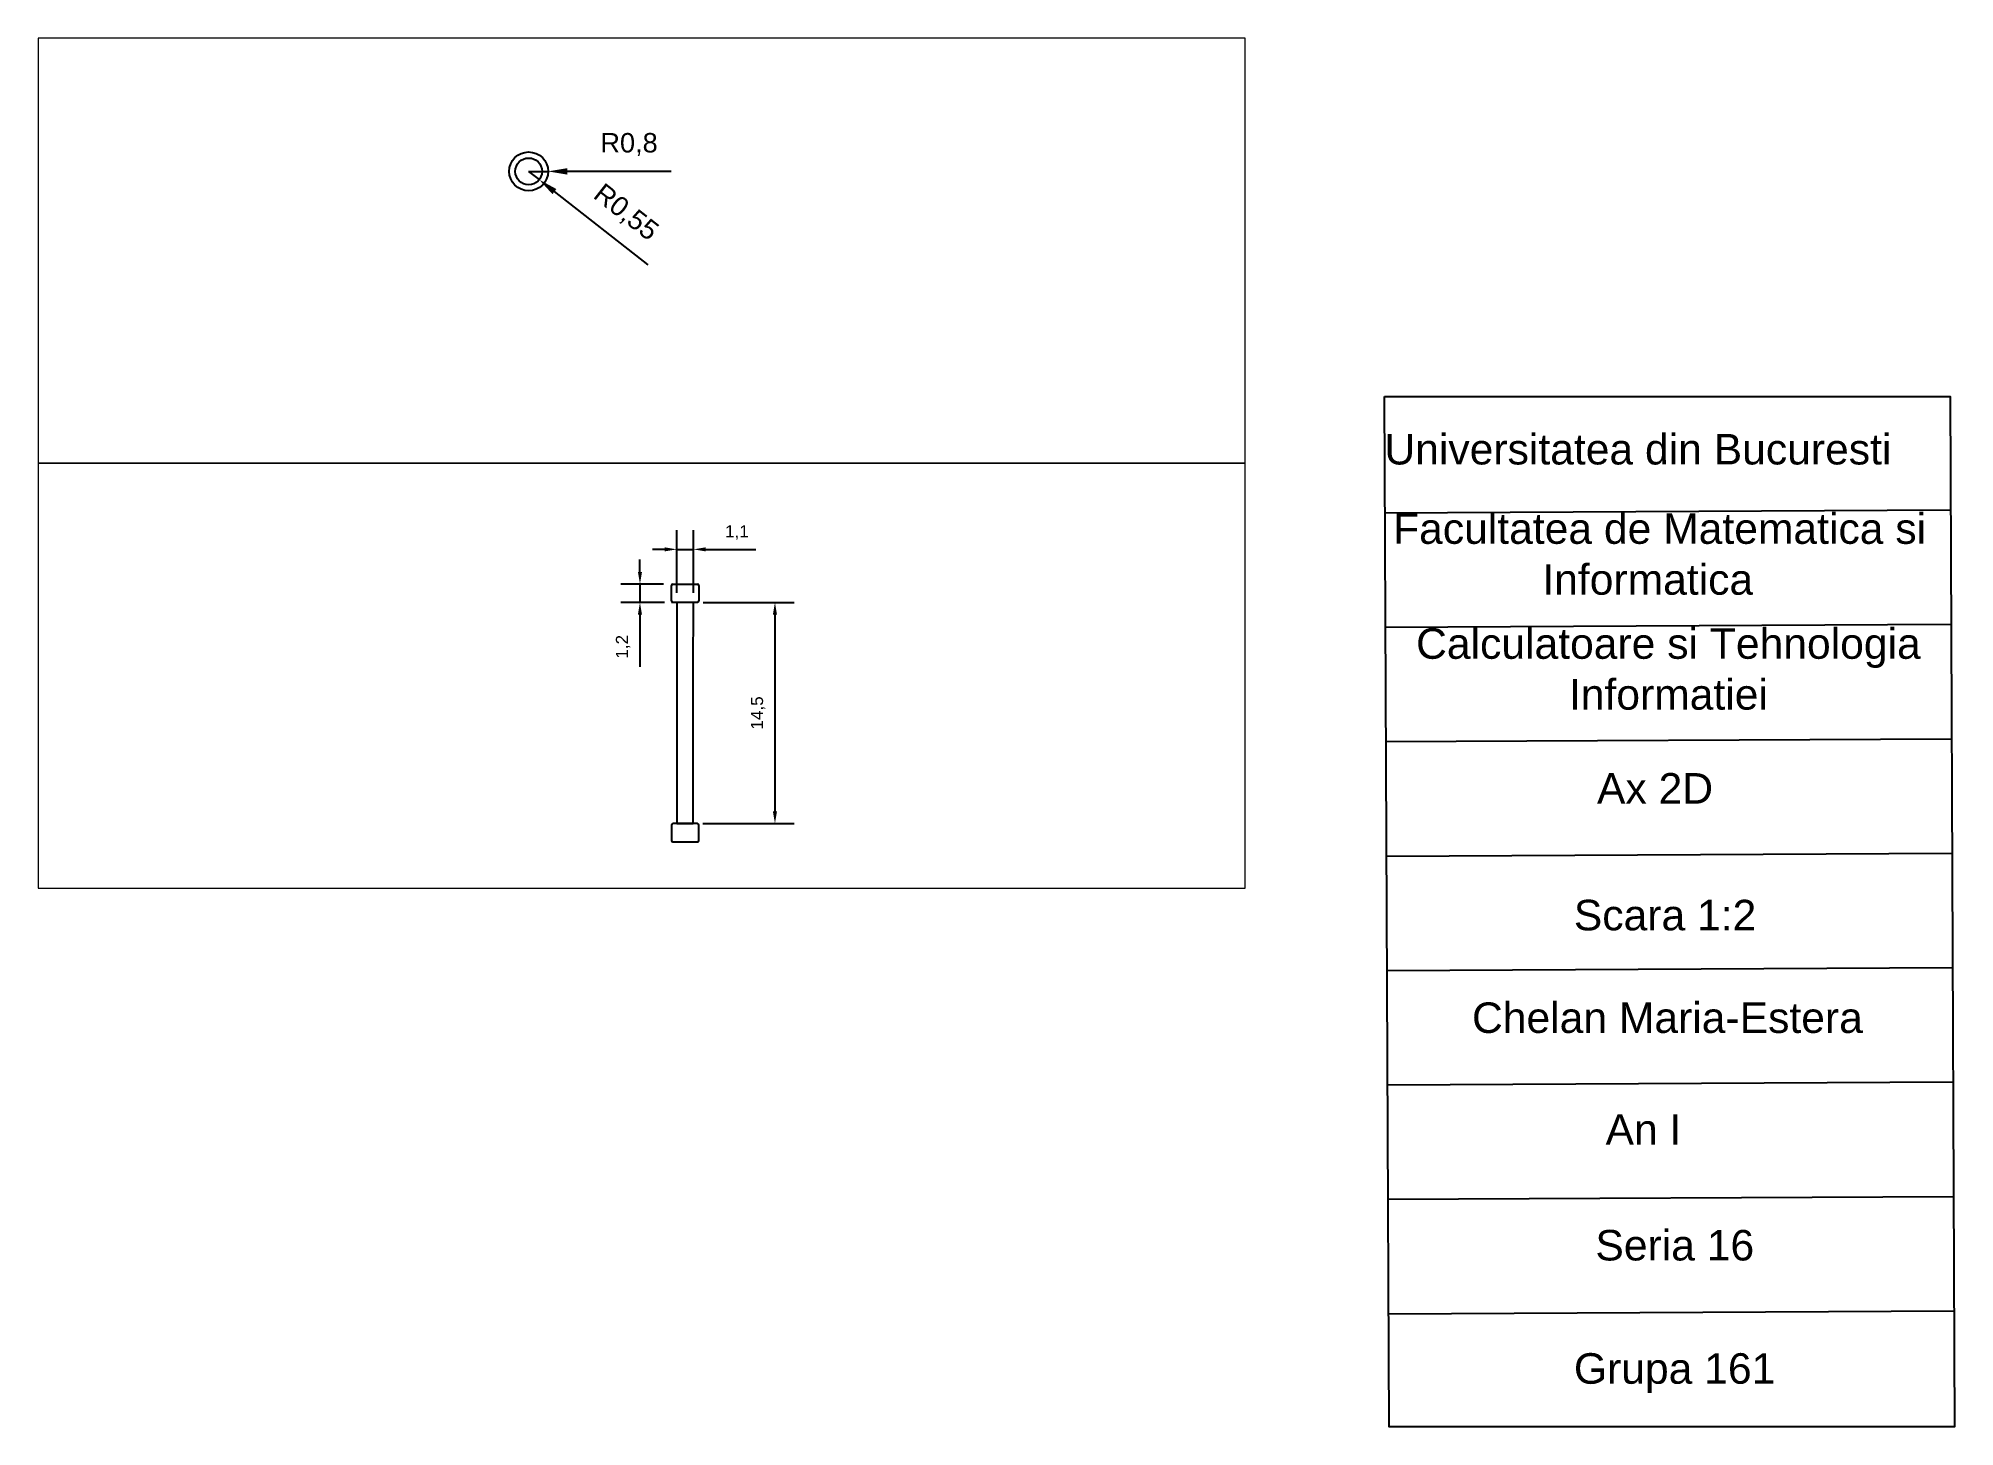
# Paper-space layout 'Layout1' of a CAD drawing. Header units: centimetres. Extents: x 4 to 255, y 3 to 185.
# The model-space entities are those that its viewports show. They can reach past a viewport. Long polylines and large blocks are cut down to what shows.
import ezdxf

# ---------------------------------------------------------------- set-up
doc = ezdxf.new("R2010")
doc.units = ezdxf.units.CM
doc.layers.get('Defpoints').update_dxf_attribs({"color": 173})
for name, color, linetype in [('Ax 2D', 210, 'Continuous'), ('Cartus Layout', 250, 'Continuous'), ('Cotare', 131, 'Continuous'), ('Viewports', 169, 'Continuous')]:
    doc.layers.add(name, color=color, linetype=linetype)
doc.styles.get("Standard").update_dxf_attribs({"font": 'arial.ttf'})
doc.styles.add('style1', font='arial.ttf', dxfattribs={"height": 4})
doc.dimstyles.new('ISO-25', dxfattribs={"dimtxt": 0.8, "dimasz": 0.8, "dimexe": 1.25, "dimexo": 0.625, "dimtad": 1, "dimtxsty": 'Standard', "dimcen": 2.5, "dimadec": 0, "dimazin": 0, "dimtfac": 1, "dimtmove": 0, "dimatfit": 3, "dimfxl": 1, "dimarcsym": 0})

# ---------------------------------------------------------------- blocks, each defined once
blk = doc.blocks.new('*D2')
at = {"layer": 'Cotare', "color": 0, "lineweight": -2, "transparency": 16777216}
for p, q in [((28.016, 39.705), (28.016, 43.804)), ((29.116, 39.705), (29.116, 43.804)), ((27.216, 42.554), (26.416, 42.554)), ((28.016, 42.554), (29.116, 42.554)), ((29.916, 42.554), (33.193, 42.554))]:
    blk.add_line(p, q, dxfattribs=at)
at = {"layer": 'Cotare', "color": 0, "transparency": 16777216}
for points in [[(27.216, 42.688), (27.216, 42.421), (28.016, 42.554)], [(29.916, 42.688), (29.916, 42.421), (29.116, 42.554)]]:
    blk.add_solid(points, dxfattribs=at)
at = {"layer": 'Defpoints', "color": 0, "transparency": 16777216}
for p in [(29.116, 42.554), (28.016, 39.08), (29.116, 39.08)]:
    blk.add_point(p, dxfattribs=at)
at = {"layer": 'Cotare', "color": 0, "transparency": 16777216, "insert": (31.954, 43.66), "char_height": 0.8, "attachment_point": 5}
blk.add_mtext('1,1', dxfattribs=at)
blk = doc.blocks.new('*D3')
at = {"layer": 'Cotare', "color": 0, "lineweight": -2, "transparency": 16777216}
for p, q in [((25.601, 41.08), (25.601, 41.88)), ((27.141, 40.28), (24.351, 40.28)), ((25.601, 40.28), (25.601, 39.08)), ((27.216, 39.08), (24.351, 39.08)), ((25.601, 38.28), (25.601, 34.857))]:
    blk.add_line(p, q, dxfattribs=at)
at = {"layer": 'Cotare', "color": 0, "transparency": 16777216}
for points in [[(25.467, 41.08), (25.734, 41.08), (25.601, 40.28)], [(25.467, 38.28), (25.734, 38.28), (25.601, 39.08)]]:
    blk.add_solid(points, dxfattribs=at)
at = {"layer": 'Defpoints', "color": 0, "transparency": 16777216}
for p in [(27.766, 40.28), (25.601, 39.08), (27.841, 39.08)]:
    blk.add_point(p, dxfattribs=at)
at = {"layer": 'Cotare', "color": 0, "transparency": 16777216, "insert": (24.495, 36.168), "char_height": 0.8, "attachment_point": 5, "rotation": 90}
blk.add_mtext('1,2', dxfattribs=at)
blk = doc.blocks.new('*D5')
at = {"layer": 'Cotare', "color": 0, "lineweight": -2, "transparency": 16777216}
for p, q in [((66.59, 37.321), (67.39, 37.321)), ((72.463, 37.321), (68.19, 37.321))]:
    blk.add_line(p, q, dxfattribs=at)
at = {"layer": 'Cotare', "color": 0, "transparency": 16777216}
blk.add_solid([(68.19, 37.455), (68.19, 37.188), (67.39, 37.321)], dxfattribs=at)
at = {"layer": 'Defpoints', "color": 0, "transparency": 16777216}
for p in [(66.59, 37.321), (67.39, 37.321)]:
    blk.add_point(p, dxfattribs=at)
at = {"layer": 'Cotare', "color": 0, "transparency": 16777216, "insert": (70.726, 38.427), "char_height": 0.8, "attachment_point": 5}
blk.add_mtext('R0,8', dxfattribs=at)
blk = doc.blocks.new('*D6')
at = {"layer": 'Cotare', "color": 0, "lineweight": -2, "transparency": 16777216}
for p, q in [((66.59, 37.321), (67.022, 36.982)), ((71.507, 33.465), (67.652, 36.488))]:
    blk.add_line(p, q, dxfattribs=at)
at = {"layer": 'Cotare', "color": 0, "transparency": 16777216}
blk.add_solid([(67.734, 36.593), (67.57, 36.383), (67.022, 36.982)], dxfattribs=at)
at = {"layer": 'Defpoints', "color": 0, "transparency": 16777216}
for p in [(66.59, 37.321), (67.022, 36.982)]:
    blk.add_point(p, dxfattribs=at)
at = {"layer": 'Cotare', "color": 0, "transparency": 16777216, "insert": (70.577, 35.6), "char_height": 0.8, "attachment_point": 5, "rotation": 321.89297}
blk.add_mtext('R0,55', dxfattribs=at)
blk = doc.blocks.new('*D7')
at = {"layer": 'Cotare', "color": 0, "lineweight": -2, "transparency": 16777216}
for p, q in [((29.741, 39.08), (35.699, 39.08)), ((34.449, 38.28), (34.449, 25.38)), ((29.717, 24.58), (35.699, 24.58))]:
    blk.add_line(p, q, dxfattribs=at)
at = {"layer": 'Cotare', "color": 0, "transparency": 16777216}
for points in [[(34.315, 38.28), (34.582, 38.28), (34.449, 39.08)], [(34.315, 25.38), (34.582, 25.38), (34.449, 24.58)]]:
    blk.add_solid(points, dxfattribs=at)
at = {"layer": 'Defpoints', "color": 0, "transparency": 16777216}
for p in [(29.116, 39.08), (29.092, 24.58), (34.449, 24.58)]:
    blk.add_point(p, dxfattribs=at)
at = {"layer": 'Cotare', "color": 0, "transparency": 16777216, "insert": (33.343, 31.83), "char_height": 0.8, "attachment_point": 5, "rotation": 90}
blk.add_mtext('14,5', dxfattribs=at)

msp = doc.modelspace()

# ---------------------------------------------------------------- linework, layer by layer
at = {"layer": 'Ax 2D'}
for p, q in [((27.766, 40.28), (29.366, 40.28)), ((27.666, 39.18), (27.666, 40.18)), ((29.466, 40.18), (29.466, 39.18)), ((28.016, 39.08), (27.666, 39.08)), ((29.116, 39.08), (27.766, 39.08)), ((28.016, 39.08), (28.016, 24.58)), ((29.366, 39.08), (29.116, 39.08)), ((27.666, 24.48), (27.666, 23.48)), ((28.016, 24.58), (27.766, 24.58)), ((28.016, 24.58), (29.092, 24.58)), ((29.116, 24.58), (28.016, 24.58)), ((29.366, 24.58), (29.116, 24.58)), ((29.466, 23.48), (29.466, 24.48)), ((27.766, 23.38), (29.366, 23.38))]:
    msp.add_line(p, q, dxfattribs=at)
msp.add_lwpolyline([(29.092, 24.58), (29.092, 34.58), (29.116, 39.08)], dxfattribs=at)
for radius in [0.8, 0.55]:
    msp.add_circle((66.59, 37.321), radius, dxfattribs=at)
for centre, start, end in [((27.766, 40.18), 90, 180), ((29.366, 40.18), 0, 90), ((27.766, 39.18), 180, 270), ((29.366, 39.18), 270, 0), ((27.766, 24.48), 90.00332, 180.00332), ((29.366, 24.48), 0.00332, 90.00332), ((27.766, 23.48), 180.00332, 270.00332), ((29.366, 23.48), 270.00332, 0.00332)]:
    msp.add_arc(centre, 0.1, start, end, dxfattribs=at)

# ---------------------------------------------------------------- dimensions: what is measured, and where the dimension line sits
at = {"layer": 'Cotare'}
dim = msp.add_linear_dim(base=(29.116, 42.554), p1=(28.016, 39.08), p2=(29.116, 39.08), dimstyle='ISO-25', dxfattribs=at)
dim.commit()
dim.dimension.update_dxf_attribs({"geometry": '*D2', "text_midpoint": (31.954, 43.66)})
for base, p1, p2, picture, middle in [((25.601, 39.08), (27.766, 40.28), (27.841, 39.08), '*D3', (24.495, 36.168)), ((34.449, 24.58), (29.116, 39.08), (29.092, 24.58), '*D7', (33.343, 31.83))]:
    dim = msp.add_linear_dim(base=base, p1=p1, p2=p2, angle=90, dimstyle='ISO-25', dxfattribs=at)
    dim.commit()
    dim.dimension.update_dxf_attribs({"geometry": picture, "text_midpoint": middle})
for mpoint, picture, middle in [((67.39, 37.321), '*D5', (70.726, 38.427)), ((67.022, 36.982), '*D6', (70.577, 35.6))]:
    dim = msp.add_radius_dim(center=(66.59, 37.321), mpoint=mpoint, dimstyle='ISO-25', dxfattribs=at)
    dim.commit()
    dim.dimension.update_dxf_attribs({"geometry": picture, "text_midpoint": middle})

psp = doc.layouts.get("Layout1")

# ---------------------------------------------------------------- linework, layer by layer
at = {"layer": 'Cartus Layout'}
for p, q in [((180.62, 122.91), (254.77, 123.29)), ((180.69, 107.91), (254.84, 108.29)), ((180.77, 92.91), (254.92, 93.29)), ((180.85, 77.91), (255, 78.29)), ((180.92, 62.91), (255.07, 63.29)), ((181, 47.91), (255.15, 48.29)), ((181.07, 32.91), (255.22, 33.29)), ((181.15, 17.91), (255.3, 18.29))]:
    psp.add_line(p, q, dxfattribs=at)
psp.add_lwpolyline([(180.62, 138.16), (254.77, 138.16), (255.37, 3.1), (181.23, 3.1)], close=True, dxfattribs=at)

# ---------------------------------------------------------------- texts
at = {"insert": (208.49, 88.78), "char_height": 4, "attachment_point": 1}
psp.add_mtext_dynamic_manual_height_columns('Ax {\\fArial|b0|i0|c238|p34;2D}', width=27.7519, gutter_width=12.5, heights=[0], dxfattribs=at)
at = {"layer": 'Cartus Layout', "style": 'style1'}
psp.add_text('Universitatea din Bucuresti', height=4, dxfattribs=at).set_placement((180.62, 129.24))
at = {"layer": 'Cartus Layout', "char_height": 4, "style": 'style1'}
for s, width, gutter_width, heights, insert, attachment_point in [('{\\fArial|b0|i0|c238|p34;  Facultatea de Matematica si Informatica}', 74.2245, 48.65, [0], (215.14, 112.11), 8), ('{\\fArial|b0|i0|c238|p34;Calculatoare si Tehnologia Informatiei}', 74.0728, 20, [0], (217.85, 97.04), 8), ('{\\fArial|b0|i0|c238|p34;Scara 1}:2', 74.2245, 20, [4.14], (217.41, 68.11), 8), ('{\\fArial|b0|i0|c238|p34;Chelan Maria-Estera}', 63.0796, 20, [10.16], (217.72, 54.66), 8), ('{\\fArial|b0|i0|c238|p34;An I}', 18.8429, 20, [0], (214.58, 40.06), 8), ('{\\fArial|b0|i0|c238|p34;Seria 16}', 26.0289, 20, [9], (208.28, 28.89), 1), ('{\\fArial|b0|i0|c238|p34;Grupa 161}', 32.7864, 20, [0], (205.46, 12.73), 1)]:
    psp.add_mtext_dynamic_manual_height_columns(s, width=width, gutter_width=gutter_width, heights=heights, dxfattribs=dict(at, insert=insert, attachment_point=attachment_point))

# ---------------------------------------------------------------- viewports
at = {"layer": 'Viewports'}
psp.add_viewport(center=(83.26, 157.26), size=(158.2, 55.6932), view_center_point=(71.248, 34.053), view_height=17.50209, status=3, dxfattribs=at)
psp.add_viewport(center=(83.26, 101.56), size=(158.2, 55.6932), view_center_point=(25.716, 34.279), view_height=27.8466, dxfattribs=at)

doc.saveas('drawing.dxf')
